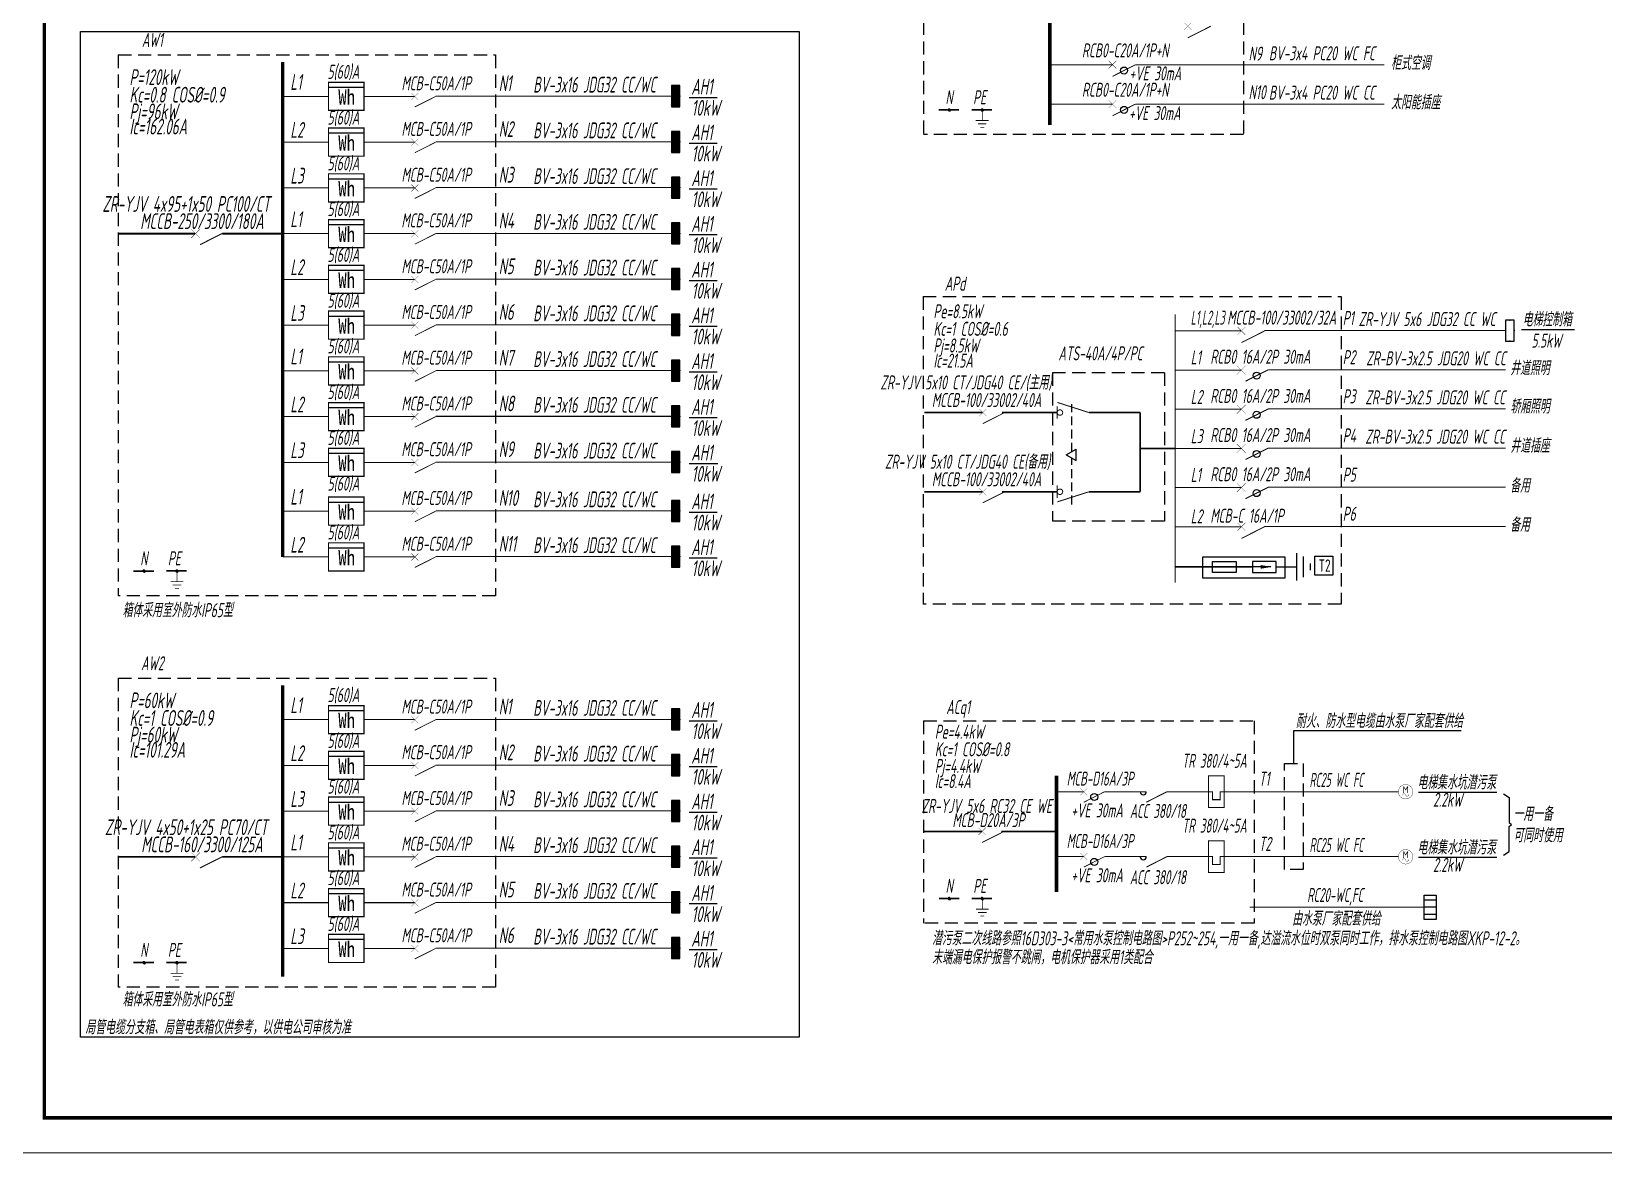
# Model space of a CAD drawing. Extents: x 2803505 to 5851001, y -1372902 to 24339.
# Drawn here: x 3328393 to 3373159, y -689729 to -657320 of the extents above; entities that cross this region are included whole.
import ezdxf
from ezdxf.enums import TextEntityAlignment as Align

# ---------------------------------------------------------------- set-up
doc = ezdxf.new("R2010")
doc.units = 0
doc.header["$LTSCALE"] = 1000
doc.header["$MEASUREMENT"] = 0
for name, pattern in [('DASH', [0.35, 0.25, -0.1]), ('DASH4', [0.1875, 0.125, -0.0625]), ('HIDDEN', [0.375, 0.25, -0.125])]:
    doc.linetypes.add(name, pattern=pattern)
doc.layers.get('0').update_dxf_attribs({"linetype": 'CONTINUOUS'})
for name, color, linetype in [('!!电气', 1, 'CONTINUOUS'), ('DIM-照明', 7, 'CONTINUOUS'), ('ELEMENT', 3, 'CONTINUOUS'), ('EQUIP-箱柜', 3, 'CONTINUOUS'), ('WIRE-消防', 4, 'CONTINUOUS'), ('WIRE-照明', 2, 'CONTINUOUS'), ('WIRE-通讯', 4, 'CONTINUOUS'), ('照明平面文字层', 3, 'CONTINUOUS')]:
    doc.layers.add(name, color=color, linetype=linetype)
doc.layers.add('图框', color=147, linetype='CONTINUOUS', lineweight=20)
doc.styles.add('-宋体', font='', dxfattribs={"width": 0.8})
doc.styles.add('_TCH_LABEL', font='COMPLEX', dxfattribs={"bigfont": 'GBCBIG'})
doc.styles.add('HZTXT', font='gbeitc.shx', dxfattribs={"width": 0.8, "height": 400, "bigfont": 'hztxt.shx'})
doc.styles.get("Standard").update_dxf_attribs({"font": 'gbenor.shx', "bigfont": 'gbcbig.shx'})
doc.styles.add('TSSD_Dimension', font='Tssdeng.shx', dxfattribs={"width": 0.7, "bigfont": 'tssdchn.shx'})
doc.styles.get('-宋体').set_extended_font_data('SimSun')

# ---------------------------------------------------------------- blocks, each defined once
blk = doc.blocks.new('1107AA')
at = {"color": 3, "linetype": 'Continuous'}
for points, const_width in [([(0, -7.5), (-3.79, 0)], 0.3), ([(-1.25, 1.25), (1.25, -1.25)], 0.1), ([(1.25, 1.25), (-1.25, -1.25)], 0.1)]:
    blk.add_lwpolyline(points, dxfattribs=dict(at, const_width=const_width))
blk = doc.blocks.new('A$C7C37685A')
at = {"layer": 'ELEMENT'}
for p, q in [((294, 104), (294, -104)), ((745, 104), (294, 104)), ((641, 0), (294, 0)), ((745, -104), (745, 104)), ((1135, -260), (1135, 260)), ((1264, -195), (1264, 195)), ((1394, -65), (1394, 65)), ((294, -104), (745, -104))]:
    blk.add_line(p, q, dxfattribs=at)
for points in [[(294, 0), (0, 0)], [(745, 0), (1135, 0)]]:
    blk.add_lwpolyline(points, dxfattribs=at)
for points in [[(658, 0), (450, -35), (450, 35), (658, 0)], [(450, 35), (658, 0), (450, -35), (450, 35)], [(450, -35), (450, 35), (658, 0), (450, 35)]]:
    blk.add_solid(points, dxfattribs=at)
blk = doc.blocks.new('A$C64190E90')
at = {"layer": 'DIM-照明', "color": 3}
blk.add_lwpolyline([(0, 104), (450, 104), (450, -104), (0, -104)], close=True, dxfattribs=at)
at = {"layer": 'DIM-照明'}
blk.add_blockref('A$C7C37685A', (466, 0), dxfattribs=at)
blk = doc.blocks.new('A$C2FB505A5')
at = {"color": 3, "linetype": 'Continuous'}
for points, const_width in [([(-125, -125), (125, 125)], 10), ([(-125, 125), (125, -125)], 10), ([(771, 11), (125, -316)], 30)]:
    blk.add_lwpolyline(points, dxfattribs=dict(at, const_width=const_width))
at = {"layer": 'DIM-照明', "color": 3, "linetype": 'Continuous', "const_width": 28.8}
blk.add_lwpolyline([(771, 11), (1064, 11)], dxfattribs=at)
at = {"layer": 'DIM-照明', "color": 3, "linetype": 'Continuous'}
blk.add_circle((438, -157), 100, dxfattribs=at)
blk = doc.blocks.new('A$C5F6A5641')
at = {"layer": 'WIRE-照明', "color": 3}
for p, q in [((0, 0), (2337, 0)), ((0, -611), (0, 0)), ((2337, 0), (2337, -611)), ((2337, -611), (0, -611))]:
    blk.add_line(p, q, dxfattribs=at)
blk = doc.blocks.new('A$C7F8C54C2')
at = {"layer": 'DIM-照明', "color": 7, "linetype": 'DASH4', "ltscale": 3}
for p, q in [((0, 4230), (0, 0)), ((3188, 4230), (0, 4230)), ((3188, 4230), (3188, 0)), ((3188, 0), (0, 0))]:
    blk.add_line(p, q, dxfattribs=at)
blk = doc.blocks.new('$equip$00001413')
for p, q in [((0.75, 0.6), (-0.75, 0.6)), ((-0.75, 0.6), (-0.75, 0)), ((-0.75, 0), (0.75, 0)), ((0.75, 0), (0.75, 0.6))]:
    blk.add_line(p, q)
for p in [(-0.75, 0.3), (0, 0.6), (0, 0), (0.75, 0.3)]:
    blk.add_point(p)
at = {"style": '_TCH_LABEL', "flags": 9}
blk.add_attdef('A', (0, 0), '', height=0.00002, dxfattribs=at)
blk = doc.blocks.new('0114')
at = {"color": 3, "linetype": 'Continuous', "const_width": 0.3}
for points in [[(0, 0), (0, -4.58)], [(-2.75, -4.58), (2.75, -4.58)], [(-1.83, -6.01), (1.83, -6.01)], [(-0.86, -7.5), (0.86, -7.5)]]:
    blk.add_lwpolyline(points, dxfattribs=at)
blk = doc.blocks.new('*X32')
at = {"color": 0}
for p, q in [((197.1, 124.2), (199.7, 126.7)), ((197.2, 123.8), (200.1, 126.7)), ((197.2, 124.6), (199.2, 126.7)), ((197.3, 123.4), (200.4, 126.6)), ((197.3, 125.2), (198.6, 126.5)), ((197.4, 123.1), (200.7, 126.5)), ((197.5, 122.9), (201, 126.3)), ((197.7, 122.6), (201.2, 126.1)), ((197.9, 122.4), (201.4, 125.9)), ((198.1, 122.2), (201.6, 125.7)), ((198.4, 122), (201.8, 125.4)), ((198.7, 121.9), (201.9, 125.2)), ((199, 121.8), (202, 124.8)), ((199.4, 121.7), (202.1, 124.5)), ((199.8, 121.7), (202.1, 124.1)), ((200.3, 121.8), (202, 123.5)), ((201.2, 122.3), (201.6, 122.7))]:
    blk.add_line(p, q, dxfattribs=at)
blk = doc.blocks.new('HC000089')
at = {"color": 4, "linetype": 'Continuous', "const_width": 0.2}
blk.add_lwpolyline([(-1.8, -1.8, 0.198912), (0, -2.5, 0.198912), (1.8, -1.8, 0.198912), (2.5, 0, 0.198912), (1.8, 1.8, 0.198912), (0, 2.5, 0.198912), (-1.8, 1.8, 0.198912), (-2.5, 0, 0.198912)], format="xyb", close=True, dxfattribs=at)
at = {"color": 4}
blk.add_blockref('*X32', (-199.6, -124.2), dxfattribs=at)
blk = doc.blocks.new('$element$00000297')
at = {"const_width": 0.0233}
blk.add_lwpolyline([(0, -1, 1), (0, 0, 1), (0, -1, 1)], format="xyb", close=True, dxfattribs=at)
for points in [[(0, -0.72, 0.986208), (-0.2, -0.75, 0.859125)], [(0, -0.72, 1.013985), (0.2, -0.68, -1.197218)]]:
    blk.add_lwpolyline(points, format="xyb", dxfattribs=at)
at = {"flags": 9}
blk.add_attdef('S', (0, 0), '', height=0.00000667, dxfattribs=at)
at = {"flags": 8}
blk.add_attdef('M', text='', height=0.467, dxfattribs=at).set_placement((0, -0.35), align=Align.MIDDLE_CENTER)
blk = doc.blocks.new('SWJ')
at = {"color": 2}
for p, q in [((-275, -85), (-275, 85)), ((-175, -85), (-175, 85)), ((-75, -85), (-75, 85))]:
    blk.add_line(p, q, dxfattribs=at)
blk.add_lwpolyline([(-350, 85), (-350, -85), (0, -85), (0, 85)], close=True, dxfattribs=at)
blk = doc.blocks.new('A$C46350062')
at = {"layer": 'DIM-照明', "color": 3, "linetype": 'Continuous', "const_width": 28.8}
for points in [[(-590, 0), (-868, 0)], [(0, 0), (-590, -298)]]:
    blk.add_lwpolyline(points, dxfattribs=at)
at = {"layer": 'DIM-照明', "color": 3, "linetype": 'Continuous'}
blk.add_arc((-678, 0), 88.4, 180.9398, 0, dxfattribs=at)
blk = doc.blocks.new('A$C27B859A8')
at = {"layer": 'DIM-照明', "color": 3, "linetype": 'Continuous', "const_width": 28.8}
for points in [[(450, 0), (449, 900), (-1, 900), (0, 0), (450, 0)], [(975, 450), (337, 450), (337, 225), (112, 225), (112, 450), (-525, 450)]]:
    blk.add_lwpolyline(points, dxfattribs=at)
at = {"text_generation_flag": 4, "width": 1, "flags": 9}
blk.add_attdef('S', (975, 451), '', height=0.01, rotation=90.0409, dxfattribs=at)
blk = doc.blocks.new('A$C14A42816')
at = {"layer": 'ELEMENT'}
blk.add_line((0, 660), (1009, 660), dxfattribs=at)
at = {"layer": 'ELEMENT', "const_width": 35}
blk.add_lwpolyline([(0, 0), (0, 800), (1009, 800), (1009, 0), (0, 0)], dxfattribs=at)
at = {"layer": 'ELEMENT', "style": '-宋体', "width": 0.8}
blk.add_text('Wh', height=438, dxfattribs=at).set_placement((278, 159))
at = {"layer": 'ELEMENT', "flags": 9}
blk.add_attdef('S', (0, 400), '', height=0.01, rotation=90, dxfattribs=at)
blk.add_attdef('S', (0, 400), '', height=0.01, rotation=90, dxfattribs=at)
blk.add_attdef('S', (0, 400), '', height=0.01, rotation=90, dxfattribs=at)
blk = doc.blocks.new('*X8')
at = {"color": 0}
for p, q in [((-250, 33), (-83, 200)), ((-250, 68), (-118, 200)), ((-250, 104), (-154, 200)), ((-250, 139), (-189, 200)), ((-250, 174), (-224, 200)), ((-247, 0), (-47, 200)), ((-212, 0), (-12, 200)), ((-177, 0), (23, 200)), ((-141, 0), (59, 200)), ((-106, 0), (94, 200)), ((-71, 0), (129, 200)), ((-35, 0), (165, 200)), ((0, 0), (200, 200)), ((35, 0), (235, 200)), ((71, 0), (250, 179)), ((106, 0), (250, 144)), ((141, 0), (250, 109)), ((177, 0), (250, 73)), ((212, 0), (250, 38)), ((247, 0), (250, 3))]:
    blk.add_line(p, q, dxfattribs=at)
blk = doc.blocks.new('$equip$00001421')
for p, q in [((0.75, 0.6), (-0.75, 0.6)), ((-0.75, 0.6), (-0.75, 0)), ((-0.75, 0), (0.75, 0)), ((0.75, 0), (0.75, 0.6))]:
    blk.add_line(p, q)
at = {"const_width": 0.6}
blk.add_lwpolyline([(-0.75, 0.3), (0.75, 0.3)], dxfattribs=at)
for p in [(-0.75, 0.3), (0, 0.6), (0, 0), (0.75, 0.3)]:
    blk.add_point(p)
at = {"xscale": 0.00300000000061118, "yscale": 0.00300000000061118, "zscale": 0.00300000000061118}
blk.add_blockref('*X8', (0, 0), dxfattribs=at)
at = {"style": '_TCH_LABEL', "flags": 9}
blk.add_attdef('A', (0, 0), '', height=0.00002, dxfattribs=at)

msp = doc.modelspace()

# ---------------------------------------------------------------- linework, layer by layer
at = {"layer": '!!电气'}
msp.add_lwpolyline([(3329794.4, -657319.9), (3350256.9, -657319.9), (3350256.9, -685959.6), (3329794.4, -685959.6)], close=True, dxfattribs=at)
at = {"color": 3, "linetype": 'Continuous'}
for points, const_width in [([(3332941.9, -663201.9), (3333191.9, -662951.9)], 10), ([(3332941.9, -662951.9), (3333191.9, -663201.9)], 10), ([(3333838.4, -663066.1), (3333191.9, -663392.8)], 30), ([(3332941.9, -680950.3), (3333191.9, -680700.3)], 10), ([(3332941.9, -680700.3), (3333191.9, -680950.3)], 10), ([(3333838.4, -680814.5), (3333191.9, -681141.2)], 30)]:
    msp.add_lwpolyline(points, dxfattribs=dict(at, const_width=const_width))
at = {"layer": 'DIM-照明', "color": 3, "linetype": 'DASH4', "ltscale": 3}
for p, q in [((3353794.4, -648604.8), (3353794.4, -660258.3)), ((3362905.4, -648604.9), (3362905.3, -660258.4)), ((3330865, -657986), (3341605.5, -657986)), ((3330865, -657986), (3330865, -673387.4)), ((3341605.5, -657986), (3341605.5, -673387.4)), ((3362905.3, -660258.4), (3353794.4, -660258.3)), ((3353783.5, -664871.8), (3365684.4, -664871.8)), ((3353783.5, -664871.8), (3353783.5, -673632.2)), ((3365684.4, -664871.8), (3365684.4, -673632.2)), ((3341605.5, -673387.4), (3330865, -673387.4)), ((3365684.4, -673632.2), (3353783.5, -673632.2)), ((3330865, -675734.4), (3341605.5, -675734.4)), ((3330865, -675734.4), (3330865, -684539.4)), ((3341605.5, -675734.4), (3341605.5, -684539.4)), ((3353798.1, -676954.8), (3363211.9, -676954.8)), ((3353798.1, -676954.8), (3353798.1, -682715.8)), ((3363211.9, -676954.8), (3363211.9, -682715.8)), ((3363211.9, -682715.8), (3353798.1, -682715.8)), ((3341605.5, -684539.4), (3330865, -684539.4))]:
    msp.add_line(p, q, dxfattribs=at)
at = {"layer": 'DIM-照明', "color": 7}
for p, q in [((3347120.2, -659198), (3347914.3, -659198)), ((3347120.2, -660500.6), (3347914.3, -660500.6)), ((3347120.2, -661803.2), (3347914.3, -661803.2)), ((3347120.2, -663105.8), (3347914.3, -663105.8)), ((3347120.2, -664408.4), (3347914.3, -664408.4)), ((3347120.2, -665711), (3347914.3, -665711)), ((3370827.1, -665803.5), (3372327.2, -665803.5)), ((3347120.2, -667013.6), (3347914.3, -667013.6)), ((3347120.2, -668316.2), (3347914.3, -668316.2)), ((3347120.2, -669619.6), (3347934.7, -669619.6)), ((3347120.2, -671008.4), (3347914.3, -671008.4)), ((3347120.2, -672311), (3347914.3, -672311)), ((3347120.2, -676946.4), (3347914.3, -676946.4)), ((3364338.4, -678168.5), (3364338.4, -677227.5)), ((3364338.4, -677227.5), (3369105.7, -677227.5)), ((3347120.2, -678249), (3347914.3, -678249)), ((3367892.5, -678979), (3370122.3, -678979)), ((3347120.2, -679551.6), (3347914.3, -679551.6)), ((3347120.2, -680854.2), (3347914.3, -680854.2)), ((3367892.5, -680831.2), (3370122.3, -680831.2)), ((3347120.2, -682156.8), (3347914.3, -682156.8)), ((3347120.2, -683459.4), (3347914.3, -683459.4))]:
    msp.add_line(p, q, dxfattribs=at)
at = {"layer": 'DIM-照明', "linetype": 'HIDDEN'}
for p, q in [((3358016.5, -669284.2), (3358016.5, -667933.2)), ((3358016.5, -670786), (3358016.5, -669466.6))]:
    msp.add_line(p, q, dxfattribs=at)
at = {"layer": 'DIM-照明'}
for p, q in [((3357858.6, -669375.4), (3358137.6, -669214.3)), ((3358137.6, -669536.5), (3358137.6, -669214.3)), ((3357858.6, -669375.4), (3358137.6, -669536.5))]:
    msp.add_line(p, q, dxfattribs=at)
at = {"layer": 'DIM-照明', "color": 7, "linetype": 'Continuous'}
for p, q in [((3370305.9, -679027.1), (3370473.1, -679133.4)), ((3370473.1, -679133.4), (3370473.1, -679849)), ((3370473.1, -679849), (3370540.2, -679903.1)), ((3370473.1, -679957.2), (3370540.2, -679903.1)), ((3370473.1, -680672.8), (3370473.1, -679957.2)), ((3370305.9, -680779.1), (3370473.1, -680672.8))]:
    msp.add_line(p, q, dxfattribs=at)
at = {"layer": 'DIM-照明', "color": 3}
for points, const_width in [([(3357390.1, -648867.6), (3357390.1, -659979.1)], 100), ([(3335548.2, -658188.9), (3335548.2, -672282.9)], 100), ([(3358504.1, -668171.8), (3357604.5, -667883.3)], 27.1), ([(3357601.6, -668350.6), (3357601.6, -667993.1)], 26.9), ([(3357601.6, -670606.8), (3357601.6, -670249.3)], 26.9), ([(3358504.1, -670428.1), (3357604.5, -670716.6)], 27.1), ([(3335548.2, -675937.3), (3335548.2, -684234.5)], 100), ([(3357583.2, -678510), (3357583.2, -681821.8)], 100)]:
    msp.add_lwpolyline(points, dxfattribs=dict(at, const_width=const_width))
at = {"layer": 'DIM-照明', "color": 3, "linetype": 'Continuous'}
for points, const_width in [([(3357389.9, -658266.7), (3359176.5, -658266.6)], 28.8), ([(3359833.6, -658266.6), (3366920.3, -658266.3)], 28.8), ([(3335548.2, -659167.9), (3336851.9, -659167.9)], 29), ([(3337860.5, -659167.9), (3339309.4, -659167.9)], 29), ([(3339899.3, -659161.7), (3346614.6, -659161.7)], 29), ([(3357389.9, -659387.9), (3359176.6, -659387.9)], 28.8), ([(3359833.6, -659387.9), (3366920.4, -659387.6)], 28.8), ([(3354227.2, -659555.4), (3354807.7, -659555.4)], 47.5), ([(3355164.7, -659551.2), (3355745.1, -659551.2)], 47.5), ([(3335548.2, -660470.9), (3336851.9, -660470.9)], 29), ([(3337860.5, -660470.9), (3339309.4, -660470.9)], 29), ([(3339899.3, -660464.3), (3346614.6, -660464.3)], 29), ([(3335548.2, -661773.9), (3336851.9, -661773.9)], 29), ([(3337860.5, -661773.9), (3339309.4, -661773.9)], 29), ([(3339899.3, -661766.9), (3346614.6, -661766.9)], 29), ([(3330865, -663076.9), (3333053.1, -663076.9)], 49.9), ([(3333827.4, -663076.9), (3335548.2, -663076.9)], 49.9), ([(3333838.4, -663066.1), (3334130.7, -663066.1)], 28.8), ([(3335548.2, -663076.9), (3336851.9, -663076.9)], 29), ([(3337860.5, -663076.9), (3339309.4, -663076.9)], 29), ([(3339899.3, -663069.5), (3346614.6, -663069.5)], 29), ([(3335548.2, -664379.9), (3336851.9, -664379.9)], 29), ([(3337860.5, -664379.9), (3339309.4, -664379.9)], 29), ([(3339899.3, -664372.1), (3346614.6, -664372.1)], 29), ([(3335548.2, -665682.9), (3336851.9, -665682.9)], 29), ([(3337860.5, -665682.9), (3339309.4, -665682.9)], 29), ([(3339899.3, -665674.7), (3346614.6, -665674.7)], 29), ([(3360963.6, -673011.8), (3360963.6, -665372.1)], 28.8), ([(3360963.6, -665848.7), (3362848.3, -665848.7)], 28.8), ([(3360963.6, -665848.7), (3362848.3, -665848.7)], 28.8), ([(3363501.4, -665836.9), (3370369.9, -665836.9)], 28.8), ([(3335548.2, -666985.1), (3336851.9, -666985.1)], 29), ([(3337860.5, -666985.1), (3339309.4, -666985.1)], 29), ([(3339899.3, -666977.3), (3346614.6, -666977.3)], 29), ([(3360963.6, -666963.7), (3362848.3, -666963.7)], 28.8), ([(3360963.6, -666963.7), (3362848.3, -666963.7)], 28.8), ([(3360963.6, -666963.7), (3362848.3, -666963.7)], 28.8), ([(3360963.6, -666963.7), (3362848.3, -666963.7)], 28.8), ([(3363612.2, -666952.9), (3370369.9, -666951.9)], 28.8), ([(3335548.2, -668288.1), (3336851.9, -668288.1)], 29), ([(3337860.5, -668288.1), (3339309.4, -668288.1)], 29), ([(3339899.3, -668279.9), (3346614.6, -668279.9)], 29), ([(3353816.6, -668171.8), (3355482, -668171.8)], 49.9), ([(3355316.9, -668171.8), (3355482, -668171.8)], 49.9), ([(3356027.6, -668171.8), (3357601.6, -668171.8)], 49.9), ([(3358504.1, -668171.8), (3359967.1, -668171.8)], 49.9), ([(3359967.1, -668171.8), (3359967.1, -670428.1)], 49.9), ([(3360963.6, -668078.7), (3362848.3, -668078.7)], 28.8), ([(3360963.6, -668078.7), (3362848.3, -668078.7)], 28.8), ([(3363605.8, -668067), (3370369.9, -668067)], 28.8), ([(3360963.6, -669193.8), (3359967.1, -669193.8)], 49.9), ([(3360963.6, -669193.8), (3362848.3, -669193.8)], 28.8), ([(3360963.6, -669193.8), (3362848.3, -669193.8)], 28.8), ([(3363605.8, -669182), (3370369.9, -669182)], 28.8), ([(3335548.2, -669591.1), (3336851.9, -669591.1)], 29), ([(3337860.5, -669591.1), (3339309.4, -669591.1)], 29), ([(3339899.3, -669583.3), (3346614.6, -669583.3)], 29), ([(3353816.6, -670428.1), (3355482, -670428.1)], 49.9), ([(3355316.9, -670428.1), (3355482, -670428.1)], 49.9), ([(3356027.6, -670428.1), (3357601.6, -670428.1)], 49.9), ([(3358504.1, -670428.1), (3359967.1, -670428.1)], 49.9), ([(3360963.6, -670308.8), (3362848.3, -670308.8)], 28.8), ([(3360963.6, -670308.8), (3362848.3, -670308.8)], 28.8), ([(3363605.8, -670297), (3370369.9, -670297)], 28.8), ([(3335548.2, -670979.9), (3336851.9, -670979.9)], 29), ([(3337860.5, -670979.9), (3339309.4, -670979.9)], 29), ([(3339899.3, -670972.1), (3346614.6, -670972.1)], 29), ([(3360963.6, -671424.4), (3362847.7, -671424.4)], 28.8), ([(3363500.8, -671412.6), (3370369.3, -671412.6)], 28.8), ([(3335548.2, -672282.9), (3336851.9, -672282.9)], 29), ([(3337860.5, -672282.9), (3339309.4, -672282.9)], 29), ([(3339899.3, -672274.7), (3346614.6, -672274.7)], 29), ([(3331297.8, -672684.4), (3331878.3, -672684.4)], 47.5), ([(3332235.3, -672680.3), (3332815.7, -672680.3)], 47.5), ([(3360963.6, -672566.8), (3363162.4, -672566.8)], 47.2), ([(3335548.2, -676916.3), (3336851.9, -676916.3)], 29), ([(3337860.5, -676916.3), (3339309.4, -676916.3)], 29), ([(3339899.3, -676910.1), (3346614.6, -676910.1)], 29), ([(3335548.2, -678219.3), (3336851.9, -678219.3)], 29), ([(3337860.5, -678219.3), (3339309.4, -678219.3)], 29), ([(3339899.3, -678212.7), (3346614.6, -678212.7)], 29), ([(3357583.2, -678970.3), (3358359.7, -678970.3)], 28.8), ([(3358949.6, -678970.3), (3359860.4, -678970.3)], 28.8), ([(3360728.6, -678970.3), (3361383.4, -678970.3)], 28.8), ([(3362883.4, -678970.3), (3367318.1, -678970.3)], 28.8), ([(3335548.2, -679522.3), (3336851.9, -679522.3)], 29), ([(3337860.5, -679522.3), (3339309.4, -679522.3)], 29), ([(3339899.3, -679515.3), (3346614.6, -679515.3)], 29), ([(3353798.1, -680098.9), (3355463.6, -680098.9)], 49.9), ([(3355298.5, -680098.9), (3355463.6, -680098.9)], 49.9), ([(3356009.2, -680098.9), (3357583.2, -680098.9)], 49.9), ([(3330865, -680825.3), (3333053.1, -680825.3)], 49.9), ([(3333827.4, -680825.3), (3335548.2, -680825.3)], 49.9), ([(3333838.4, -680814.5), (3334130.7, -680814.5)], 28.8), ([(3335548.2, -680825.3), (3336851.9, -680825.3)], 29), ([(3337860.5, -680825.3), (3339309.4, -680825.3)], 29), ([(3339899.3, -680817.9), (3346614.6, -680817.9)], 29), ([(3357583.2, -680817.3), (3358359.7, -680817.3)], 28.8), ([(3358949.6, -680817.3), (3359860.4, -680817.3)], 28.8), ([(3360728.6, -680817.3), (3361383.4, -680817.3)], 28.8), ([(3362883.4, -680817.3), (3367318.1, -680817.3)], 28.8), ([(3335548.2, -682128.3), (3336851.9, -682128.3)], 29), ([(3337860.5, -682128.3), (3339309.4, -682128.3)], 29), ([(3339899.3, -682120.5), (3346614.6, -682120.5)], 29), ([(3354231, -682012.8), (3354811.4, -682012.8)], 47.5), ([(3355168.4, -682008.7), (3355748.9, -682008.7)], 47.5), ([(3363079.5, -682252.8), (3368048.4, -682252.8)], 28.8), ([(3335548.2, -683431.3), (3336851.9, -683431.3)], 29), ([(3337860.5, -683431.3), (3339309.4, -683431.3)], 29), ([(3339899.3, -683423.1), (3346614.6, -683423.1)], 29), ([(3331297.8, -683836.4), (3331878.3, -683836.4)], 47.5), ([(3332235.3, -683832.3), (3332815.7, -683832.3)], 47.5)]:
    msp.add_lwpolyline(points, dxfattribs=dict(at, const_width=const_width))
at = {"layer": 'DIM-照明', "color": 3, "const_width": 26.9}
for points in [[(3357601.6, -668171.8, 1), (3357758.4, -668171.8, 1)], [(3357601.6, -670428.1, 1), (3357758.4, -670428.1, 1)]]:
    msp.add_lwpolyline(points, format="xyb", close=True, dxfattribs=at)
at = {"layer": 'DIM-照明', "color": 3, "linetype": 'DASH4', "ltscale": 3}
msp.add_lwpolyline([(3364071.2, -678168.5), (3364605.7, -678168.5), (3364605.7, -681179.5), (3364071.2, -681179.5)], close=True, dxfattribs=at)
at = {"layer": 'DIM-照明', "color": 3, "linetype": 'Continuous'}
for centre in [(3359505, -658432.7), (3359505.1, -659553.9), (3358654.6, -679119.4), (3358654.6, -680966.4)]:
    msp.add_circle(centre, 100.1, dxfattribs=at)
at = {"layer": '图框'}
for points in [[(3326259.7, -629853.6), (3410359.7, -629853.6), (3410359.7, -689253.6), (3326259.7, -689253.6)], [(3326259.7, -689253.6), (3410359.7, -689253.6), (3410359.7, -748653.6), (3326259.7, -748653.6)]]:
    msp.add_lwpolyline(points, close=True, dxfattribs=at)
at = {"layer": '图框', "const_width": 100}
msp.add_lwpolyline([(3409359.7, -688253.6), (3409359.7, -630853.6), (3328759.7, -630853.6), (3328759.7, -688253.6)], close=True, dxfattribs=at)
at = {"layer": '照明平面文字层', "color": 7}
msp.add_lwpolyline([(3364934.5, -672258.8), (3365448.5, -672258.8), (3365448.5, -672806.6), (3364934.5, -672806.6)], close=True, dxfattribs=at)

# ---------------------------------------------------------------- block references
at = {"layer": '!!电气', "color": 1}
for name, p in [('A$C27B859A8', (3361908.7, -679420.4)), ('A$C46350062', (3360728.6, -678970.3)), ('A$C27B859A8', (3361908.7, -681267.3)), ('A$C46350062', (3360728.6, -680817.3))]:
    msp.add_blockref(name, p, dxfattribs=at)
at = {"layer": 'DIM-照明', "linetype": 'Continuous'}
for p, xscale, yscale, zscale, rotation in [((3361318.4, -657169.3), 87.60960006713867, 87.60960006713867, 87.60960006713867, 90), ((3359176.5, -658266.6), 87.60960006713867, 87.60960006713867, 87.60960006713867, 90), ((3339309.4, -659172.3), 78.65151834487915, 78.65151834487915, 78.65151834487915, 90), ((3359176.5, -659387.9), 87.60960006713867, 87.60960006713867, 87.60960006713867, 90), ((3339309.4, -660474.9), 78.65151834487915, 78.65151834487915, 78.65151834487915, 90), ((3339309.4, -661777.5), 78.65151834487915, 78.65151834487915, 78.65151834487915, 90), ((3339309.4, -663080.1), 78.65151834487915, 78.65151834487915, 78.65151834487915, 90), ((3339309.4, -664382.7), 78.65151834487915, 78.65151834487915, 78.65151834487915, 90), ((3362848.3, -665848.7), 87.60960006713867, 87.60960006713867, 87.60960006713867, 90), ((3339309.4, -666987.9), 78.65151834487915, 78.65151834487915, 78.65151834487915, 90), ((3355482, -668171.8), 83.2291202545166, 83.2291202545166, 83.2291202545166, 90), ((3339309.4, -669593.9), 78.65151834487915, 78.65151834487915, 78.65151834487915, 90), ((3355482, -670428.1), 83.2291202545166, 83.2291202545166, 83.2291202545166, 90), ((3339309.4, -670982.7), 78.65151834487915, 78.65151834487915, 78.65151834487915, 90), ((3362847.7, -671424.4), 87.60960006713867, 87.60960006713867, 87.60960006713867, 90), ((3339309.4, -676920.7), 78.65151834487915, 78.65151834487915, 78.65151834487915, 90), ((3339309.4, -678223.3), 78.65151834487915, 78.65151834487915, 78.65151834487915, 90), ((3358359.7, -678970.3), 78.65151834487915, 78.65151834487915, 78.65151834487915, 90), ((3339309.4, -679525.9), 78.65151834487915, 78.65151834487915, 78.65151834487915, 90), ((3355463.6, -680098.9), 83.22912003425881, 83.22912003425881, 83.22912003425881, 90.00000000128226), ((3339309.4, -680828.5), 78.65151834487915, 78.65151834487915, 78.65151834487915, 90), ((3358359.7, -680817.3), 78.65151834487915, 78.65151834487915, 78.65151834487915, 90), ((3339309.4, -682131.1), 78.65151834487915, 78.65151834487915, 78.65151834487915, 90)]:
    msp.add_blockref('1107AA', p, dxfattribs=dict(at, xscale=xscale, yscale=yscale, zscale=zscale, rotation=rotation))
at = {"layer": 'DIM-照明'}
for p, xscale, yscale, zscale in [((3354529.4, -659555.5), 14.62999999523163, 14.62999999523163, 14.62999999523163), ((3355465.9, -659555.5), 14.62999999523163, 14.62999999523163, 14.62999999523163), ((3331600, -672684.6), 14.62999999523163, 14.62999999523163, 14.62999999523163), ((3332536.5, -672684.6), 14.62999999523163, 14.62999999523163, 14.62999999523163), ((3354533.1, -682013), 14.62999994307756, 14.62999994307756, 14.62999994307756), ((3355469.6, -682013), 14.62999994307756, 14.62999994307756, 14.62999994307756), ((3331600, -683836.5), 14.62999999523163, 14.62999999523163, 14.62999999523163), ((3332536.5, -683836.5), 14.62999999523163, 14.62999999523163, 14.62999999523163)]:
    msp.add_blockref('HC000089', p, dxfattribs=dict(at, xscale=xscale, yscale=yscale, zscale=zscale))
at = {"layer": 'DIM-照明', "linetype": 'DASH'}
for p, xscale, yscale, zscale, rotation in [((3355465.8, -659551.2), -66.50000000000003, 66.5, 66.49999999999999, 1.643353773062017e-06), ((3332536.4, -672680.3), -66.50000000000003, 66.5, 66.49999999999999, 1.643353773062017e-06), ((3355469.6, -682008.7), -66.49999997299165, 66.5000001937151, 66.5, 1.50654137165418e-06), ((3332536.4, -683832.3), -66.50000000000003, 66.5, 66.49999999999999, 1.643353773062017e-06)]:
    msp.add_blockref('0114', p, dxfattribs=dict(at, xscale=xscale, yscale=yscale, zscale=zscale, rotation=rotation))
at = {"layer": 'DIM-照明', "color": 7, "xscale": 78.65151834487915, "yscale": 78.65151834487915, "zscale": 78.65151834487915, "rotation": 90}
for p in [(3339309.4, -665685.3), (3339309.4, -668290.5), (3339309.4, -672285.3), (3339309.4, -683433.7)]:
    msp.add_blockref('1107AA', p, dxfattribs=at)
at = {"layer": 'DIM-照明', "color": 7, "ltscale": 0.8, "xscale": -2.000000042375178, "yscale": 2.000000042375177, "zscale": 2, "rotation": 89.99999893278296}
msp.add_blockref('SWJ', (3368218.4, -682611), dxfattribs=at)
at = {"layer": 'ELEMENT', "xscale": 412.4999999618158, "yscale": 412.4999999618158, "zscale": 412.4999999618158}
for p in [(3367524, -678764.1), (3367524, -680616.3)]:
    msp.add_blockref('$element$00000297', p, dxfattribs=at).add_auto_attribs({'M': 'M'})
at = {"layer": 'EQUIP-箱柜', "xscale": 400, "yscale": 400, "zscale": 400}
for name, p, rotation in [('$equip$00001421', (3346854.6, -659161.7), 90), ('$equip$00001421', (3346854.6, -660464.3), 90), ('$equip$00001421', (3346854.6, -661766.9), 90), ('$equip$00001421', (3346854.6, -663069.5), 90), ('$equip$00001421', (3346854.6, -664372.1), 90), ('$equip$00001421', (3346854.6, -665674.7), 90), ('$equip$00001413', (3370369.6, -665837.5), 270), ('$equip$00001421', (3346854.6, -666977.3), 90), ('$equip$00001421', (3346854.6, -668279.9), 90), ('$equip$00001421', (3346854.6, -669583.3), 90), ('$equip$00001421', (3346854.6, -670972.1), 90), ('$equip$00001421', (3346854.6, -672274.7), 90), ('$equip$00001421', (3346854.6, -676910.1), 90), ('$equip$00001421', (3346854.6, -678212.7), 90), ('$equip$00001421', (3346854.6, -679515.3), 90), ('$equip$00001421', (3346854.6, -680817.9), 90), ('$equip$00001421', (3346854.6, -682120.5), 90), ('$equip$00001421', (3346854.6, -683423.1), 90)]:
    msp.add_blockref(name, p, dxfattribs=dict(at, rotation=rotation))
at = {"layer": 'WIRE-消防'}
for name, p in [('A$C7F8C54C2', (3357466.5, -671268.1)), ('A$C5F6A5641', (3361744, -672278.7))]:
    msp.add_blockref(name, p, dxfattribs=at)
at = {"layer": 'WIRE-照明'}
for p in [(3362840.7, -666963.7), (3362840.7, -668078.7), (3362840.7, -669193.8), (3362840.7, -670308.8)]:
    msp.add_blockref('A$C2FB505A5', p, dxfattribs=at)
at = {"layer": 'WIRE-照明', "xscale": 1.5, "yscale": 1.5, "zscale": 1.5}
msp.add_blockref('A$C64190E90', (3362022.3, -672566.8), dxfattribs=at)
at = {"layer": 'WIRE-通讯'}
for p in [(3336851.9, -659567.9), (3336851.9, -660870.9), (3336851.9, -662173.9), (3336851.9, -663476.9), (3336851.9, -664779.9), (3336851.9, -666082.9), (3336851.9, -667385.1), (3336851.9, -668688.1), (3336851.9, -669991.1), (3336851.9, -671379.9), (3336851.9, -672682.9), (3336851.9, -677316.3), (3336851.9, -678619.3), (3336851.9, -679922.3), (3336851.9, -681225.3), (3336851.9, -682528.3), (3336851.9, -683831.3)]:
    msp.add_blockref('A$C14A42816', p, dxfattribs=at)

# ---------------------------------------------------------------- texts
at = {"layer": 'DIM-照明', "color": 7, "style": 'HZTXT'}
for s, height, width, p in [('AW1', 400, 0.7, (3331836.8, -657562.1)), ('BV-3x16 JDG32 CC/WC', 450, 0.65, (3344428.8, -658833.6)), ('BV-3x16 JDG32 CC/WC', 450, 0.65, (3344428.8, -660136.2)), ('BV-3x16 JDG32 CC/WC', 450, 0.65, (3344428.8, -661438.8)), ('ZR-YJV 4x95+1x50 PC100/CT', 450, 0.7, (3332799.9, -662231.2)), ('MCCB-250/3300/180A', 450, 0.7, (3333248.9, -662720.8)), ('BV-3x16 JDG32 CC/WC', 450, 0.65, (3344428.8, -662741.3)), ('BV-3x16 JDG32 CC/WC', 450, 0.65, (3344428.8, -664043.9)), ('BV-3x16 JDG32 CC/WC', 450, 0.65, (3344428.8, -665346.5)), ('BV-3x16 JDG32 CC/WC', 450, 0.65, (3344428.8, -666649.1)), ('BV-3x16 JDG32 CC/WC', 450, 0.65, (3344428.8, -667951.7)), ('BV-3x16 JDG32 CC/WC', 450, 0.65, (3344428.8, -669255.1)), ('BV-3x16 JDG32 CC/WC', 450, 0.65, (3344428.8, -670643.9)), ('BV-3x16 JDG32 CC/WC', 450, 0.65, (3344428.8, -671946.5)), ('AW2', 400, 0.7, (3331836.8, -675310.5)), ('BV-3x16 JDG32 CC/WC', 450, 0.65, (3344428.8, -676581.9)), ('BV-3x16 JDG32 CC/WC', 450, 0.65, (3344428.8, -677884.5)), ('BV-3x16 JDG32 CC/WC', 450, 0.65, (3344428.8, -679187.1)), ('ZR-YJV 4x50+1x25 PC70/CT', 450, 0.7, (3332799.9, -679979.6)), ('MCCB-160/3300/125A', 450, 0.7, (3333248.9, -680469.2)), ('BV-3x16 JDG32 CC/WC', 450, 0.65, (3344428.8, -680489.7)), ('BV-3x16 JDG32 CC/WC', 450, 0.65, (3344428.8, -681792.3)), ('BV-3x16 JDG32 CC/WC', 450, 0.65, (3344428.8, -683094.9))]:
    msp.add_text(s, height=height, dxfattribs=dict(at, width=width)).set_placement(p, align=Align.MIDDLE)
at = {"layer": 'DIM-照明', "color": 7, "linetype": 'Continuous', "style": 'HZTXT'}
for s, width, p in [('RCB0-C20A/1P+N', 0.7, (3358306.3, -658059.6)), ('N9', 0.7, (3363051.6, -658150.9)), ('+VE 30mA', 0.7, (3359660.8, -658712.9)), ('RCB0-C20A/1P+N', 0.7, (3358306.3, -659180.9)), ('N10', 0.7, (3363051.6, -659250.1)), ('+VE 30mA', 0.7, (3359644.2, -659846.5)), ('Pe=8.5kW', 0.7, (3354078.5, -665486.9)), ('Kc=1 COS%%C=0.6', 0.7, (3354078.5, -665988.5)), ('L1,L2,L3', 0.6, (3361403.7, -665668)), ('MCCB-100/33002/32A', 0.7, (3362441.7, -665668)), ('P1', 0.7, (3365732.7, -665680.2)), ('Pj=8.5kW', 0.7, (3354078.5, -666462.5)), ('Ic=21.5A', 0.7, (3354078.5, -666894.5)), ('ATS-40A/4P/PC', 0.7, (3357636.1, -666686.2)), ('L1', 0.7, (3361403.7, -666802.3)), ('RCB0 16A/2P 30mA', 0.7, (3361963.1, -666783)), ('P2', 0.7, (3365732.7, -666795.2)), ('L2', 0.7, (3361403.7, -667926)), ('RCB0 16A/2P 30mA', 0.7, (3361963.1, -667898)), ('P3', 0.7, (3365732.7, -667910.2)), ('L3', 0.7, (3361403.7, -669044.6)), ('RCB0 16A/2P 30mA', 0.7, (3361963.1, -669013)), ('P4', 0.7, (3365732.7, -669025.3)), ('L1', 0.7, (3361403.7, -670147.4)), ('RCB0 16A/2P 30mA', 0.7, (3361963.1, -670128.1)), ('P5', 0.7, (3365732.7, -670140.3)), ('L2', 0.7, (3361403.7, -671329.2)), ('MCB-C 16A/1P', 0.7, (3361962.9, -671310.4)), ('P6', 0.7, (3365732.7, -671255.3)), ('Pe=4.4kW', 0.7, (3354117.5, -677459.8)), ('Kc=1 COS%%C=0.8', 0.7, (3354117.5, -677961.4)), ('Pj=4.4kW', 0.7, (3354117.5, -678435.4)), ('Ic=8.4A', 0.7, (3354117.5, -678867.4)), ('+VE 30mA', 0.7, (3358000.9, -679702.2)), ('+VE 30mA', 0.7, (3358000.9, -681549.1)), ('局管电缆分支箱、局管电表箱仅供参考，以供电公司审核为准', 0.7, (3329925.3, -685874.9))]:
    msp.add_text(s, height=400, dxfattribs=dict(at, width=width)).set_placement(p)
at = {"layer": 'DIM-照明', "color": 7, "linetype": 'Continuous', "style": 'HZTXT', "width": 0.7}
for s, p in [('BV-3x4 PC20 WC FC', (3365140.5, -657939.7)), ('BV-3x4 PC20 WC CC', (3365140.6, -659061)), ('APd', (3354692.8, -664500.9)), ('ZR-YJV 5x6 JDG32 CC WC', (3368134.4, -665510.7)), ('ZR-BV-3x2.5 JDG20 WC CC', (3368388.1, -666626.3)), ('ZR-YJV 5x10 CT/JDG40 CE/(主用)', (3355002.9, -667314.1)), ('MCCB-100/33002/40A', (3355589, -667815.8)), ('ZR-BV-3x2.5 JDG20 WC CC', (3368364, -667740.7)), ('ZR-BV-3x2.5 JDG20 WC CC', (3368364, -668855.7)), ('ZR-YJV 5x10 CT/JDG40 CE(备用)', (3355045.5, -669570.3)), ('MCCB-100/33002/40A', (3355589, -670072)), ('ZR-YJV 5x6 RC32 CE WE', (3355594.8, -679373.1)), ('MCB-D20A/3P', (3355644.4, -679777.4))]:
    msp.add_text(s, height=400, dxfattribs=at).set_placement(p, align=Align.MIDDLE)
at = {"layer": 'DIM-照明', "color": 7, "style": 'HZTXT', "width": 0.7}
for s, height, p in [('柜式空调', 400, (3367108.2, -658416.1)), ('P=120kW', 450, (3331184.4, -658845)), ('5(60)A', 400, (3336824.3, -658669.6)), ('Kc=0.8 COS%%C=0.9', 450, (3331184.4, -659346.6)), ('L1', 450, (3335764, -658982.5)), ('MCB-C50A/1P', 400, (3338930.5, -658996.2)), ('N1', 450, (3341698.2, -659021.1)), ('AH1', 450, (3347182.5, -659116.1)), ('Pj=96kW', 450, (3331184.4, -659820.7)), ('10kW', 450, (3347191, -659719.2)), ('太阳能插座', 400, (3367108.2, -659537.3)), ('Ic=162.06A', 450, (3331184.4, -660252.6)), ('5(60)A', 400, (3336824.3, -659972.6)), ('L2', 450, (3335764, -660348.8)), ('MCB-C50A/1P', 400, (3338930.5, -660294.8)), ('N2', 450, (3341698.2, -660323.7)), ('AH1', 450, (3347182.5, -660418.7)), ('10kW', 450, (3347191, -661021.8)), ('5(60)A', 400, (3336824.3, -661275.6)), ('N3', 450, (3341698.2, -661626.3)), ('L3', 450, (3335764, -661651.4)), ('MCB-C50A/1P', 400, (3338930.5, -661601.4)), ('AH1', 450, (3347182.5, -661721.3)), ('10kW', 450, (3347191, -662324.4)), ('L1', 450, (3335764, -662891.5)), ('5(60)A', 400, (3336824.3, -662578.6)), ('MCB-C50A/1P', 400, (3338927.3, -662900.8)), ('N4', 450, (3341698.2, -662928.8)), ('AH1', 450, (3347182.5, -663023.9)), ('10kW', 450, (3347191, -663627)), ('L2', 450, (3335764, -664257.8)), ('5(60)A', 400, (3336824.3, -663881.6)), ('MCB-C50A/1P', 400, (3338930.5, -664206.6)), ('N5', 450, (3341698.2, -664231.4)), ('AH1', 450, (3347182.5, -664326.5)), ('5(60)A', 400, (3336824.3, -665184.6)), ('10kW', 450, (3347191, -664929.6)), ('L3', 450, (3335764, -665560.4)), ('MCB-C50A/1P', 400, (3338930.5, -665509.2)), ('N6', 450, (3341698.2, -665534)), ('AH1', 450, (3347182.5, -665629.1)), ('电梯控制箱', 400, (3370852.4, -665721.5)), ('5(60)A', 400, (3336824.3, -666486.8)), ('10kW', 450, (3347191, -666232.2)), ('5.5kW', 400, (3371106.9, -666324.6)), ('L1', 450, (3335764, -666799.7)), ('MCB-C50A/1P', 400, (3338927.7, -666809)), ('AH1', 450, (3347182.5, -666931.7)), ('井道照明', 400, (3370500.2, -667106.6)), ('5(60)A', 400, (3336824.3, -667789.8)), ('10kW', 450, (3347191, -667534.8)), ('L2', 450, (3335764, -668166)), ('MCB-C50A/1P', 400, (3338930.5, -668114.4)), ('AH1', 450, (3347182.5, -668234.3)), ('轿厢照明', 400, (3370502.8, -668200.3)), ('5(60)A', 400, (3336824.3, -669092.8)), ('10kW', 450, (3347191, -668837.4)), ('L3', 450, (3335764, -669469)), ('MCB-C50A/1P', 400, (3338927.7, -669415)), ('N9', 450, (3341698.2, -669442.6)), ('AH1', 450, (3347182.5, -669537.7)), ('井道插座', 400, (3370502.8, -669315.3)), ('10kW', 450, (3347191, -670140.8)), ('5(60)A', 400, (3336824.3, -670395.8)), ('备用', 400, (3370500.5, -670451.6)), ('L1', 450, (3335764, -670794.4)), ('MCB-C50A/1P', 400, (3338927.7, -670803.8)), ('AH1', 450, (3347182.5, -670926.5)), ('5(60)A', 400, (3336824.3, -671784.6)), ('10kW', 450, (3347191, -671529.6)), ('备用', 400, (3370500.2, -671566.7)), ('L2', 450, (3335764, -672160.8)), ('MCB-C50A/1P', 400, (3338930.5, -672109.2)), ('AH1', 450, (3347182.5, -672229.1)), ('10kW', 450, (3347191, -672832.2)), ('P=60kW', 450, (3331184.4, -676593.4)), ('L1', 450, (3335764, -676730.9)), ('5(60)A', 400, (3336824.3, -676418)), ('MCB-C50A/1P', 400, (3338930.5, -676744.6)), ('N1', 450, (3341698.2, -676769.4)), ('AH1', 450, (3347182.5, -676864.5)), ('Kc=1 COS%%C=0.9', 450, (3331184.4, -677095)), ('Pj=60kW', 450, (3331184.4, -677569.1)), ('5(60)A', 400, (3336824.3, -677721)), ('10kW', 450, (3347191, -677467.6)), ('Ic=101.29A', 450, (3331184.4, -678001)), ('L2', 450, (3335764, -678097.2)), ('MCB-C50A/1P', 400, (3338930.5, -678043.2)), ('N2', 450, (3341698.2, -678072)), ('AH1', 450, (3347182.5, -678167.1)), ('5(60)A', 400, (3336824.3, -679024)), ('10kW', 450, (3347191, -678770.2)), ('L3', 450, (3335764, -679399.8)), ('MCB-C50A/1P', 400, (3338930.5, -679349.8)), ('N3', 450, (3341698.2, -679374.6)), ('AH1', 450, (3347182.5, -679469.7)), ('5(60)A', 400, (3336824.3, -680327)), ('10kW', 450, (3347191, -680072.8)), ('L1', 450, (3335764, -680639.9)), ('MCB-C50A/1P', 400, (3338927.3, -680649.2)), ('N4', 450, (3341698.2, -680677.2)), ('AH1', 450, (3347182.5, -680772.3)), ('5(60)A', 400, (3336824.3, -681630)), ('10kW', 450, (3347191, -681375.4)), ('L2', 450, (3335764, -682006.2)), ('MCB-C50A/1P', 400, (3338930.5, -681955)), ('N5', 450, (3341698.2, -681979.8)), ('AH1', 450, (3347182.5, -682074.9)), ('10kW', 450, (3347191, -682678)), ('5(60)A', 400, (3336824.3, -682933)), ('L3', 450, (3335764, -683308.8)), ('MCB-C50A/1P', 400, (3338930.5, -683257.6)), ('N6', 450, (3341698.2, -683282.4)), ('AH1', 450, (3347182.5, -683377.5)), ('10kW', 450, (3347191, -683980.6))]:
    msp.add_text(s, height=height, dxfattribs=at).set_placement(p)
at = {"layer": 'DIM-照明', "linetype": 'Continuous', "style": 'HZTXT', "width": 0.7}
for s, p in [('N', (3354419.7, -659392.6)), ('PE', (3355208, -659392.6)), ('N', (3331490.3, -672521.7)), ('PE', (3332278.6, -672521.7)), ('N', (3331490.3, -683673.7)), ('PE', (3332278.6, -683673.7))]:
    msp.add_text(s, height=400, dxfattribs=at).set_placement(p)
at = {"layer": 'DIM-照明', "style": 'HZTXT', "width": 0.7}
for s, p in [('N7', (3341698.2, -666836.6)), ('N8', (3341698.2, -668139.2)), ('N10', (3341698.2, -670831.4)), ('N11', (3341698.2, -672134))]:
    msp.add_text(s, height=450, dxfattribs=at).set_placement(p)
at = {"layer": 'DIM-照明', "color": 1, "linetype": 'Continuous', "style": 'HZTXT', "width": 0.7}
for p in [(3330985, -673999.8), (3330985, -685083.7)]:
    msp.add_text('箱体采用室外防水IP65型', height=400, dxfattribs=at).set_placement(p)
at = {"layer": 'DIM-照明', "color": 7, "linetype": 'Continuous', "style": 'HZTXT'}
for s, width, p in [('ACq1', 0.7, (3354781.8, -676618.6)), ('RC25 WC FC', 0.6, (3365554.8, -678631.8)), ('RC25 WC FC', 0.6, (3365554.8, -680483.9)), ('RC20-WC,FC', 0.65, (3365517.9, -681958)), ('末端漏电保护报警不跳闸，电机保护器采用1类配合', 0.7, (3357178.4, -683665.4))]:
    msp.add_text(s, height=400, rotation=0, dxfattribs=dict(at, width=width)).set_placement(p, align=Align.MIDDLE)
at = {"layer": 'DIM-照明', "color": 7, "style": 'HZTXT', "width": 0.7}
for s, p in [('耐火、防水型电缆由水泵厂家配套供给', (3364397.9, -677153.1)), ('电梯集水坑潜污泵', (3367856, -678904.6)), ('2.2kW', (3368304.7, -679398.7)), ('电梯集水坑潜污泵', (3367856, -680756.7)), ('2.2kW', (3368304.7, -681250.9)), ('由水泵厂家配套供给', (3364289.9, -682781.1))]:
    msp.add_text(s, height=400, rotation=0, dxfattribs=at).set_placement(p)
at = {"layer": 'DIM-照明', "color": 7, "linetype": 'Continuous', "style": 'HZTXT'}
for s, width, p in [('TR 380/4~5A', 0.66, (3361158.2, -678289.3, 0)), ('MCB-D16A/3P', 0.66, (3357873.1, -678795.6)), ('T1', 0.7, (3363341.4, -678801.9)), ('ACC 380/18', 0.66, (3359672.9, -679716.5, 0)), ('一用一备', 0.7, (3370591.9, -679803.3)), ('TR 380/4~5A', 0.66, (3361158.2, -680136.3, 0)), ('可同时使用', 0.7, (3370591.9, -680409.1)), ('MCB-D16A/3P', 0.66, (3357873.1, -680573.1)), ('T2', 0.7, (3363341.4, -680654)), ('ACC 380/18', 0.66, (3359672.9, -681604, 0)), ('潜污泵二次线路参照16D303-3<常用水泵控制电路图>P252~254,一用一备,达溢流水位时双泵同时工作，排水泵控制电路图XKP-12-2。', 0.7, (3354037.1, -683342.4))]:
    msp.add_text(s, height=400, rotation=0, dxfattribs=dict(at, width=width)).set_placement(p)
at = {"layer": 'DIM-照明', "linetype": 'Continuous', "style": 'HZTXT', "width": 0.7}
for s, p in [('N', (3354423.4, -681850.1)), ('PE', (3355211.7, -681850.1))]:
    msp.add_text(s, height=400, rotation=0, dxfattribs=at).set_placement(p)
at = {"layer": '照明平面文字层', "color": 7, "style": 'TSSD_Dimension', "width": 0.7}
msp.add_text('T2', height=350, dxfattribs=at).set_placement((3365044.2, -672703.9))

doc.saveas('drawing.dxf')
